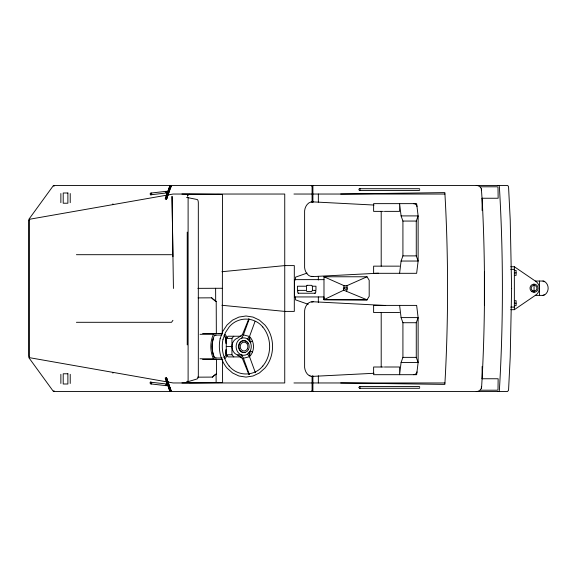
<?xml version="1.0" encoding="UTF-8"?>
<svg xmlns="http://www.w3.org/2000/svg" width="577" height="577" viewBox="0 0 577 577"><rect width="100%" height="100%" fill="white"/><g stroke="black" fill="none" stroke-linecap="round" stroke-linejoin="round"><path stroke-width="0.87" d="M481.384 190.605C482.004 187.662 478.968 185.383 476.27 185.448M187.237 232.105L187.237 344.895M222.289 334.076L222.549 194.427L222.152 194.427M476.27 391.552C478.888 391.61 481.485 389.598 481.636 386.893L482.336 374.264A1729.738 1729.738 0 0 0 484.413 305.045L484.413 271.955A1729.738 1729.738 0 0 0 482.336 202.736L481.384 188.888M344.296 288.471L344.541 287.151L346.424 287.151L346.229 289.661L344.296 288.471L344.404 288.947M225.946 353.578L226.047 349.655M226.17 349.655L226.069 353.578A6.549 5.842 -90 0 1 223.926 357.552M255.387 372.684L249.524 356.673L250.259 350.939A8.734 7.588 -90 0 0 250.259 342.204L249.055 340.394L249.524 336.47L255.056 321.36M399.601 273.31L401.087 261.042L402.919 255.892L402.919 221.056L401.087 215.906L399.601 203.638L399.601 211.37L384.419 211.37M399.601 305.399L401.087 317.602L402.919 322.723L402.919 357.365L401.087 362.493L399.601 374.689L399.601 367.001L384.419 367.001M497.994 391.552L498.946 391.199L499.372 390.348C503.411 322.529 503.411 254.471 499.372 186.652L498.946 185.801L497.994 185.448M166.342 191.651L166.623 192.826M167.914 192.595L167.518 191.225L166.032 191.593L166.032 192.595L167.518 192.956M169.912 185.787L166.941 194.298M166.868 194.261L165.246 198.921L166.464 199.433L166.717 198.524M170.77 187.143L171.073 186.27L169.854 185.758L167.438 192.833L150.604 194.817L151.419 194.658A0.851 0.851 -90 0 0 151.737 194.348M166.558 198.978L168.08 194.608M170.446 188.088L170.929 186.696L170.381 188.066M169.407 191.066L170.576 187.713M167.316 192.978L165.296 198.942M168.708 192.819L170.511 187.684M167.489 196.541L169.458 190.929M166.977 197.99L167.582 196.274M167.106 197.615L166.58 198.921M170.713 187.121L171.023 186.248M166.464 199.433L166.775 198.553M249.379 374.538L243.516 358.526L241.727 355.006L237.565 355.006L242.412 358.526L249.524 356.673C254.832 351.018 254.832 342.125 249.524 336.47L242.412 334.617L237.565 338.136A8.734 7.588 -90 0 0 231.976 347.332A8.734 7.588 -90 0 0 238.871 355.266M399.601 266.148L373.622 266.148L373.622 273.31L416.644 273.31L418.123 261.042L416.269 255.892L416.269 221.056L418.123 215.906L416.644 203.638L373.622 203.638L373.622 211.37L383.366 211.37M383.366 367.001L373.622 367.001L373.622 374.689L416.644 374.689L418.123 362.493L416.269 357.365L416.269 322.723L418.123 317.602L416.644 305.399L373.622 305.399L373.622 312.518L399.601 312.518M249.069 319.463L243.516 334.617L241.727 338.136M242.412 334.617L248.939 318.533M367.015 276.772L346.914 285.68L344.058 285.68L343.351 288.659L343.719 290.195L367.015 299.802L369.193 296.333L369.193 280.256L367.015 276.772L323.985 276.772L323.985 299.629L367.015 299.802M187.431 196.36A1.926 1.825 -89.4 0 1 187.597 195.574L188.737 194.463A2.366 2.243 -89.4 0 1 189.537 194.312M187.597 195.574L188.052 194.911M113.575 372.482L112.811 373.088M252.437 341.166L250.259 342.204L249.524 336.47L247.483 339.009A8.734 7.588 -90 0 0 236.108 346.568A8.734 7.588 -90 0 0 247.483 354.134L250.259 350.939L252.437 351.977M346.481 291.277L347.621 288.659L346.907 285.68M172.934 320.322L171.535 322.298L76.409 322.305M166.623 384.174L166.342 385.349M241.727 356.911L228.139 356.911L226.271 354.768L226.271 338.367L228.139 336.225L241.193 336.225M233.808 356.911L231.947 354.768L231.947 338.367L233.808 336.225M312.085 202.13L312.085 186.306L312.9 185.448L312.9 202.13M311.27 391.552L312.085 390.694L312.085 375.764M385.66 305.507L313.289 301.757C308.277 301.043 304.959 306.272 304.613 310.7L304.613 367.491C305.031 371.336 307.209 375.555 311.277 376.449L374.047 373.283M419.392 190.309L419.753 189.999M213.504 376.024L215.38 374.401M212.264 377.098L216.519 373.86L216.454 359.543M419.392 388.177L419.753 387.859M360.575 189.999L359.211 190.309L358.851 189.141L359.709 188.708L418.895 188.708M181.935 382.962L219 382.601M309.337 375.757L310 375.23M510.753 309.683L514.359 309.683L535.29 295.388L543.794 295.388A7.905 7.515 -90 0 0 548.15 288.212A7.905 7.515 -90 0 0 543.794 281.035L535.29 281.035L514.359 266.747L510.753 266.747M323.985 299.629L343.719 290.195M200.01 334.307L213.411 334.307L216 333.528M215.019 335.215L214.334 335.475L213.158 338.685A25.684 22.907 -90 0 0 213.158 354.393L214.334 357.61L215.019 357.87M166.775 378.447L166.464 377.567L165.246 378.079L167.316 384.022M166.58 378.079L167.106 379.385M169.912 391.213L167.618 384.628L168.78 384.145L168.109 382.219M374.047 205.051L313.289 201.9C308.277 201.185 304.959 206.415 304.613 210.843L304.613 267.634C304.959 272.063 308.277 277.292 313.289 276.571L378.512 273.195M307.072 273.101L295.532 277.148L295.532 280.011M186.58 381.678L188.109 381.678L197.226 378.887A3.462 1.233 90 0 0 198.322 375.447L198.322 202.873A3.361 1.197 90 0 0 197.226 199.527L186.58 197.384M218.33 333.528L220.111 333.528M151.737 382.652A0.851 0.851 -90 0 0 151.419 382.342L150.128 382.291L150.568 382.342A0.851 0.851 -90 0 0 150.395 383.683A0.851 0.851 -90 0 0 151.737 383.51M166.969 384.051L166.039 384.909L166.969 385.761L167.9 384.909L166.969 384.051L150.489 382.169L151.008 382.226M418.895 386.576L359.716 386.576L358.714 387.434L359.709 388.292L418.895 388.292M359.709 388.292L360.207 388.177M315.157 293.239L314.443 293.231M313.289 201.9L311.277 201.885M311.587 302.06L313.289 301.757M214.896 335.215L216.094 335.057M150.994 193.064L166.075 191.34M221.936 271.717L284.742 265.6L294.306 265.6L294.306 311.4L284.742 311.4L221.936 305.283M298.323 293.231L297.458 291.796L298.323 290.368M340.69 194.038L444.86 192.595L445.415 202.736A1729.738 1729.738 0 0 1 447.492 271.955L447.492 305.045A1729.738 1729.738 0 0 1 445.415 374.264L444.86 384.405L340.69 382.962M211.442 297.833L216.209 301.41L216.346 333.607M216.209 301.41L215.69 301.418L215.618 288.284L197.889 288.356M216 373.86L216.519 373.86M311.277 376.449L313.289 376.428M221.409 382.58L222.607 382.565L222.426 359.219M216.13 194.42L222.607 194.435L181.935 194.038M217.392 382.609L222.549 382.573L189.537 382.688A2.351 2.229 89.4 0 1 188.491 382.414L187.597 381.426A1.926 1.825 89.4 0 1 187.503 381.173M198.07 297.898L211.954 297.826M197.695 377.17L212.776 377.091M215.618 288.284L222.037 288.276M480.533 186.797L497.374 186.797L498.001 187.294L498.146 198.243L482.105 198.243M359.716 190.424L418.895 190.424M293.953 194.038L312.085 194.038M312.9 194.038L444.946 194.038M221.662 194.435L222.304 194.435M401.087 215.906L418.123 215.906L418.123 261.042L401.087 261.042M402.919 221.056L416.269 221.056M76.409 254.695L171.535 254.702M402.919 255.892L416.269 255.892M510.753 269.329L514.359 269.329M514.359 270.404L516.105 270.404L516.105 275.359L514.359 275.359M514.359 272.878L516.105 272.878M323.985 279.636L294.436 279.636L294.436 296.939L323.985 296.939L323.978 299.802L367.008 299.939M305.716 286.214L297.458 286.214L297.458 290.368L305.716 290.368M312.265 286.214L315.965 286.214L315.965 290.368L312.265 290.368M298.085 293.231L315.172 293.231L315.965 291.796L315.172 290.368M514.359 300.704L516.105 300.704L516.105 305.659L514.359 305.659M514.359 303.185L516.105 303.185M510.753 307.101L514.359 307.101M401.087 317.602L418.123 317.602L418.123 362.493L401.087 362.493M402.919 322.723L416.269 322.723M202.599 333.528L222.34 333.528M215.971 335.057L221.756 335.057M226.271 338.367L231.947 338.367M224.633 336.355A6.7 5.979 -90 0 1 225.953 339.514L226.17 343.423M226.271 346.568L231.947 346.568M226.271 354.768L231.947 354.768M402.919 357.365L416.269 357.365M214.334 357.61L213.281 354.393A25.684 22.907 -90 0 1 213.281 338.685M215.971 358.028L222.253 358.028M200.01 358.771L213.411 358.771L216 359.55M202.599 359.55L222.823 359.55M482.105 378.757L498.146 378.757L498.001 389.706L497.374 390.203L480.533 390.203M221.662 382.565L222.304 382.565M293.953 382.962L312.085 382.962M312.9 382.962L444.946 382.962M217.392 194.391L220.349 194.413M150.994 383.936L166.075 385.66M214.896 357.87L216.094 358.028M311.587 276.268L313.289 276.571M359.709 188.708L360.207 188.823M359.709 386.576L360.575 387.001M166.969 192.949L166.169 192.523L166.169 191.665L166.969 191.239L167.777 191.665M167.518 384.044L166.032 384.405L166.032 385.407L167.518 385.775L167.914 384.405M150.994 194.774L150.583 194.658A0.851 0.851 -90 0 1 150.395 193.317A0.851 0.851 -90 0 1 151.737 193.49M308.205 304.295L295.532 299.852L295.532 296.989M167.618 192.372L168.78 192.855M323.985 276.772L344.065 285.68M212.653 298.857L215.084 300.905M419.392 188.823L419.753 189.141M419.392 386.691L419.753 387.001M247.483 339.009L249.055 340.394M112.811 203.912L113.575 204.518M311.27 185.448L312.085 186.306M312.085 390.694L312.9 391.552L312.9 375.764M188.052 382.089L187.597 381.426M247.483 354.134L249.524 356.673L249.055 352.742M242.412 358.526L248.925 374.574M170.713 389.879L171.023 390.752M165.296 378.058L167.618 384.628M170.381 388.934L170.871 390.326L170.446 388.912M166.977 379.01L167.582 380.726M168.03 382.255L170.511 389.316M167.489 380.459L168.152 382.363M168.217 386.59L169.854 391.242L171.073 390.73L170.77 389.857M169.977 387.564L170.576 389.287M168.08 382.392L166.558 378.022M168.78 384.145L170.071 387.838M166.407 377.596L166.717 378.476M226.17 340.755L226.076 339.514A6.7 5.979 90 0 0 224.006 335.525M173.439 288.464L172.033 196.317L172.934 256.678M216.087 374.552L216.13 382.58M539.437 281.035L539.437 295.388M534.057 284.151L534.057 292.272M514.359 266.747L514.359 309.683M484.413 271.955L484.413 305.045M482.12 198.243L482.12 210.518M482.12 366.482L482.12 378.757M481.384 386.395L481.384 388.112M381.202 211.37L381.202 266.148M381.202 312.518L381.202 367.001M318.345 194.038L318.345 202.087M318.345 276.347L318.345 280.033M318.345 296.967L318.345 302.391M318.345 375.807L318.345 382.962M226.047 340.755L226.047 343.423M188.109 197.384L188.109 381.678M70.221 193.54L70.221 202.671M70.221 374.329L70.221 383.46M60.866 193.54L60.866 202.671M60.866 374.329L60.866 383.46M535.29 281.035A8.287 8.287 0 0 1 535.29 295.388M542.943 281.035A7.905 7.515 -90 0 1 544.169 281.792M544.169 294.638A7.905 7.515 -90 0 1 542.943 295.388M413.471 203.659A3.325 2.972 16.4 0 1 416.998 206.465M417.005 371.884A3.325 2.964 -16.3 0 1 413.471 374.668M213.411 358.771A27.22 24.27 -90 0 1 213.411 334.307M227.064 355.259A8.078 7.205 90 0 1 224.77 358.757M224.879 334.35A8.237 7.342 -90 0 1 227.086 337.855M245.03 352.323A5.958 5.171 -90 0 1 238.828 348.609A5.958 5.171 -90 0 1 241.503 341.173A5.958 5.171 -90 0 1 248.175 343.596M511.611 288.5L510.227 356.968L508.546 390.348L507.443 391.552L53.473 391.552L28.85 357.668L28.85 219.332L53.473 185.448L507.717 185.491L508.546 186.652L510.227 220.032L511.611 288.5M29.146 220.573L29.138 356.168L29.723 357.718L173.143 382.962L284.742 382.962L284.742 194.038L173.143 194.038L30.011 219.173L29.146 220.573M220.14 338.685C217.976 348.89 220.263 359.911 226.963 368.003L232.538 372.958L238.928 376.002L245.975 377.098L253.022 376.002L259.412 372.958L264.98 368.003C275.085 355.987 275.085 337.091 264.98 325.075L259.412 320.12L253.022 317.076L245.975 315.987L238.928 317.076L232.538 320.12L227.049 324.974L222.772 331.364L220.14 338.685M223.003 339.341C221.02 348.688 223.119 358.786 229.257 366.207L229.17 366.099C237.782 376.608 254.161 376.608 262.773 366.099L262.686 366.207C271.94 355.194 271.94 337.884 262.686 326.878L262.773 326.979C254.161 316.47 237.782 316.47 229.17 326.979L225.419 332.633L223.003 339.341M307.007 285.327L306.56 285.867L306.56 291.01L307.007 291.551L311.587 291.551L312.417 290.556L312.417 286.322L311.587 285.327L307.007 285.327M54.13 391.083L53.473 391.552L53.473 391.083L54.13 391.083M54.13 185.917L53.473 185.917L53.473 185.448L54.13 185.917M67.884 192.999L63.203 192.999L63.203 203.219L67.884 203.219L67.884 192.999M67.884 373.781L63.203 373.781L63.203 384.001L67.884 384.001L67.884 373.781M532.023 291.731A4.061 4.061 0 0 0 538.117 288.212A4.061 4.061 0 0 0 532.023 284.699A4.061 4.061 0 0 0 532.023 291.731M532.621 290.693A2.863 2.863 0 0 0 536.913 288.212A2.863 2.863 0 0 0 532.621 285.738A2.863 2.863 0 0 0 532.621 290.693M247.389 348.789A4.436 3.851 -90 0 0 244.057 342.132A4.436 3.851 -90 0 0 240.717 348.789A4.436 3.851 -90 0 0 247.389 348.789M248.536 349.547A5.958 5.171 -90 0 0 244.057 340.618A5.958 5.171 -90 0 0 239.57 349.547A5.958 5.171 -90 0 0 248.536 349.547"/></g></svg>
